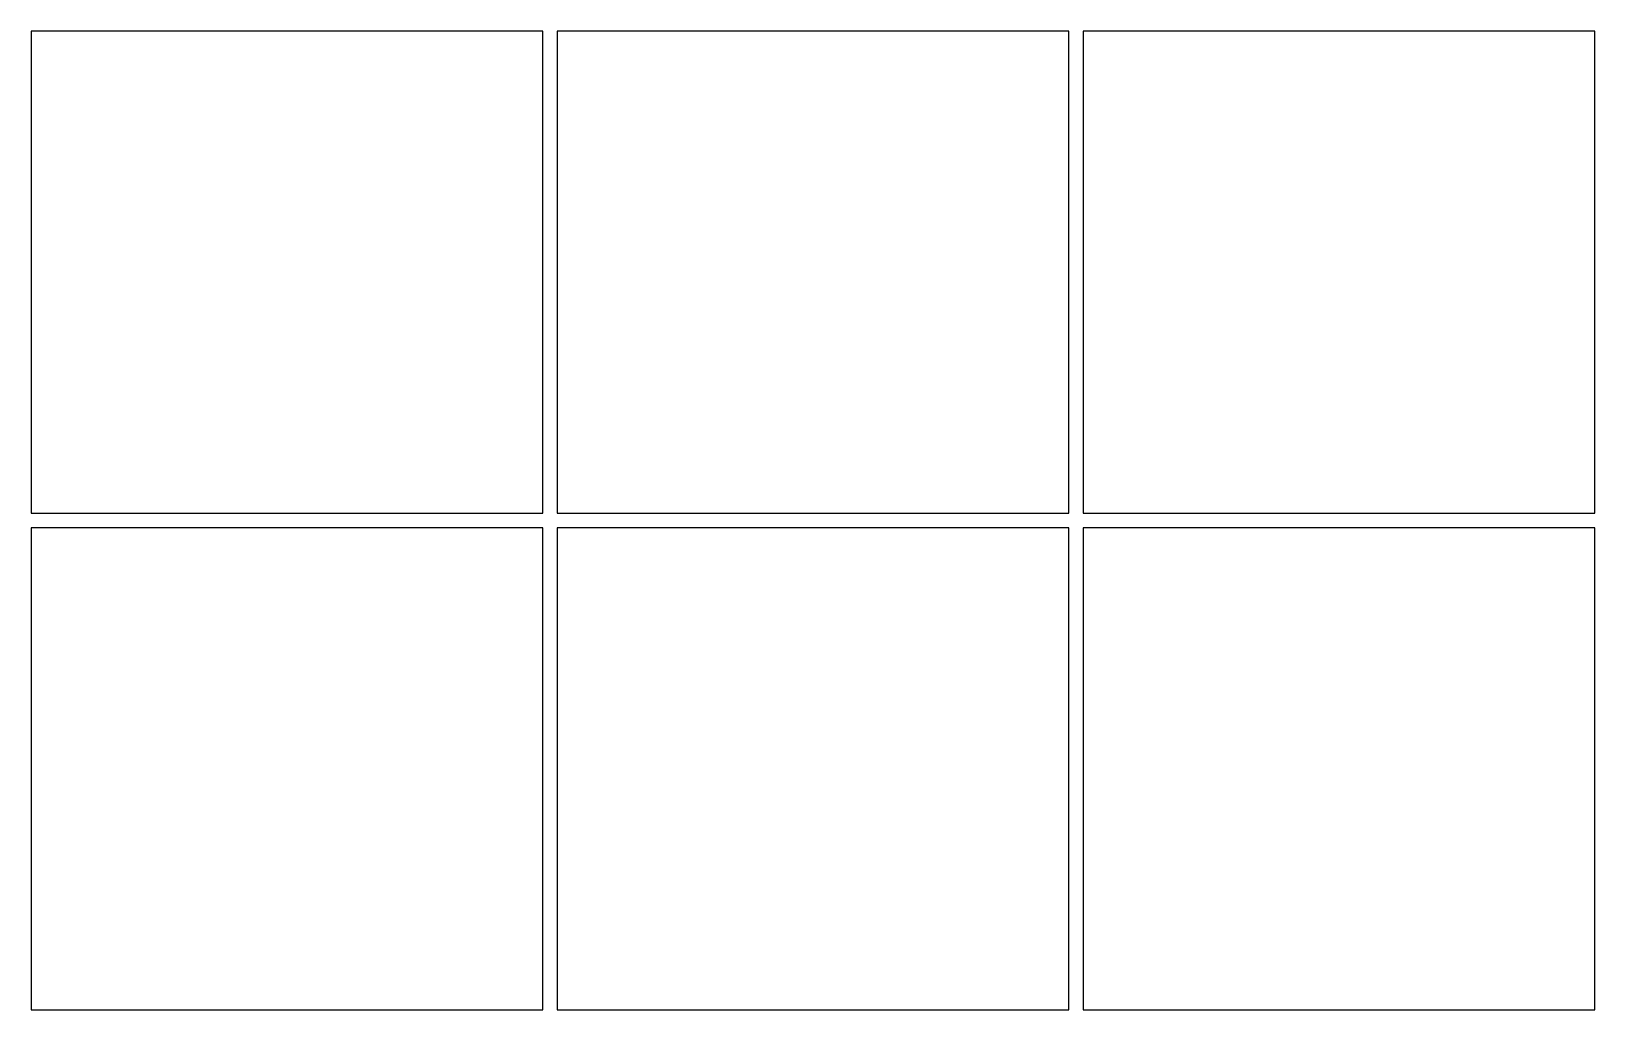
# Model space of a CAD drawing. Header units: millimetres. Extents: x -8.8 to 44.8, y -8.2 to 25.2.
import ezdxf

# ---------------------------------------------------------------- set-up
doc = ezdxf.new("R2010")
doc.units = ezdxf.units.MM

msp = doc.modelspace()

# ---------------------------------------------------------------- linework, layer by layer
for p, q in [((8.75, 25.25), (-8.75, 25.25)), ((-8.75, 25.25), (-8.75, 8.75)), ((8.75, 8.75), (8.75, 25.25)), ((26.75, 25.25), (9.25, 25.25)), ((9.25, 25.25), (9.25, 8.75)), ((26.75, 8.75), (26.75, 25.25)), ((44.75, 25.25), (27.25, 25.25)), ((27.25, 25.25), (27.25, 8.75)), ((44.75, 8.75), (44.75, 25.25)), ((-8.75, 8.75), (8.75, 8.75)), ((9.25, 8.75), (26.75, 8.75)), ((27.25, 8.75), (44.75, 8.75)), ((8.75, 8.25), (-8.75, 8.25)), ((-8.75, 8.25), (-8.75, -8.25)), ((8.75, -8.25), (8.75, 8.25)), ((26.75, 8.25), (9.25, 8.25)), ((9.25, 8.25), (9.25, -8.25)), ((26.75, -8.25), (26.75, 8.25)), ((44.75, 8.25), (27.25, 8.25)), ((27.25, 8.25), (27.25, -8.25)), ((44.75, -8.25), (44.75, 8.25)), ((-8.75, -8.25), (8.75, -8.25)), ((9.25, -8.25), (26.75, -8.25)), ((27.25, -8.25), (44.75, -8.25))]:
    msp.add_line(p, q)

doc.saveas('drawing.dxf')
